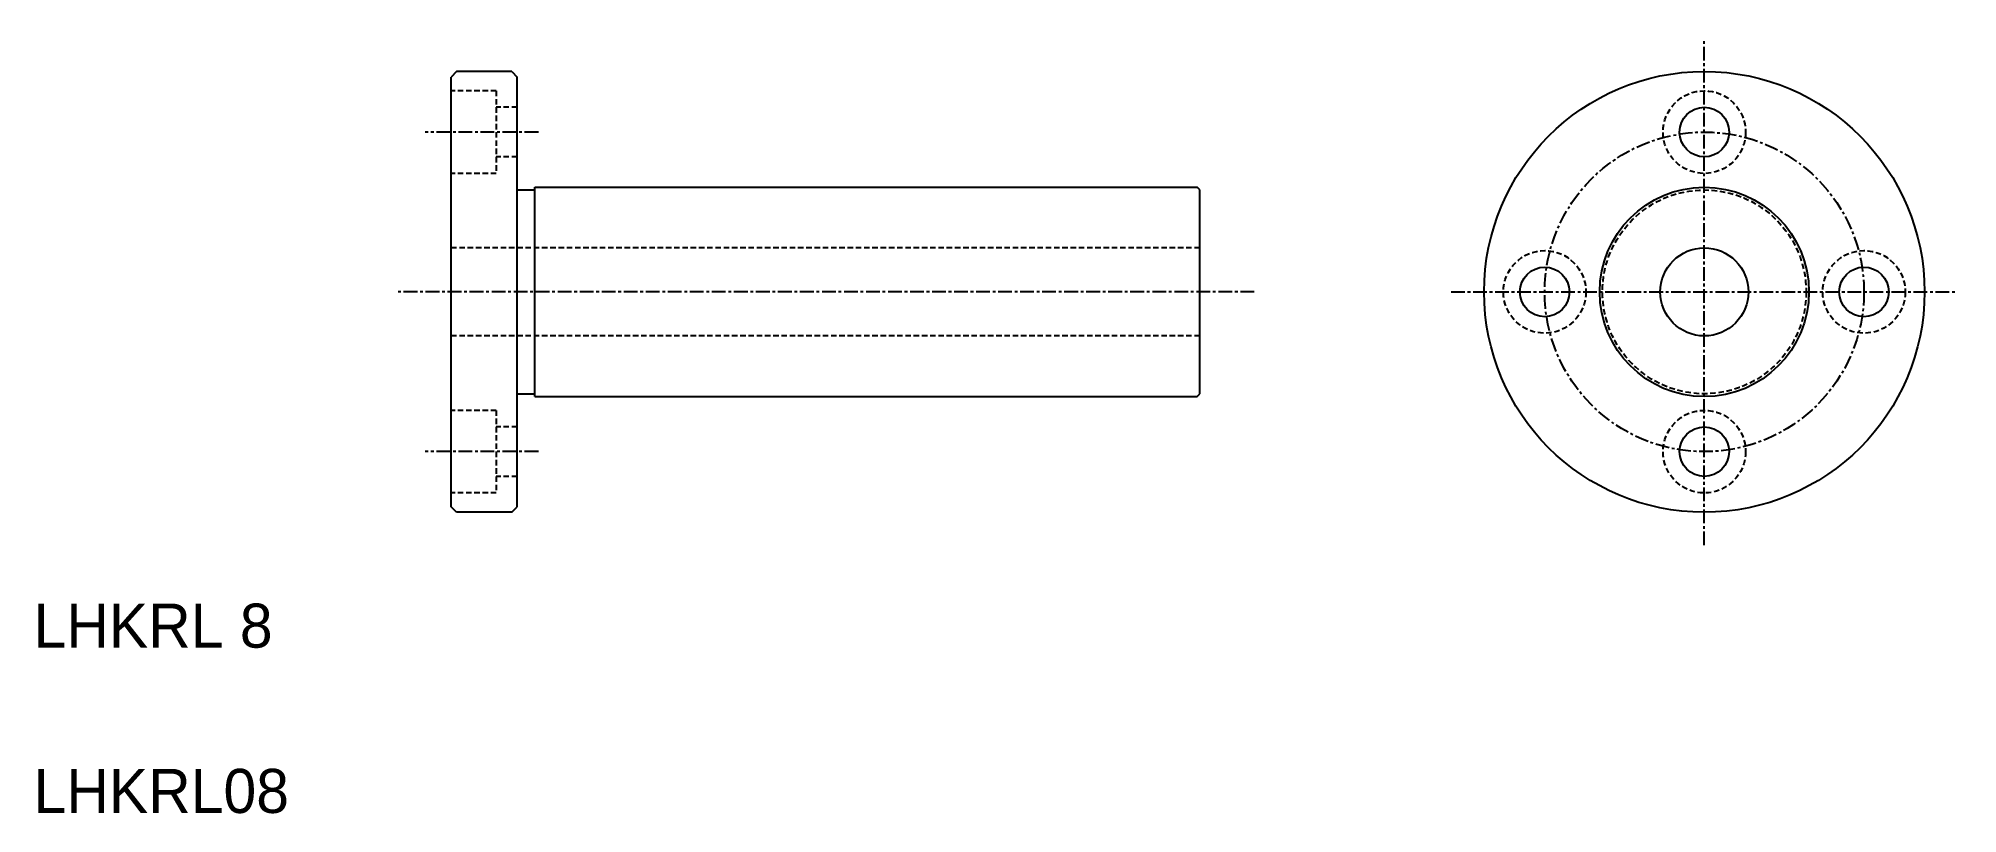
# Model space of a CAD drawing. Extents: x 195 to 369, y 136 to 206.
import ezdxf

# ---------------------------------------------------------------- set-up
doc = ezdxf.new("R2010")
doc.units = 0
doc.linetypes.add('CENTER', pattern=[2, 1.25, -0.25, 0.25, -0.25])
doc.linetypes.add('DASHED', pattern=[0.75, 0.5, -0.25])
doc.layers.get('0').update_dxf_attribs({"linetype": 'CONTINUOUS'})
doc.layers.add('CENTER', color=1, linetype='CENTER')

msp = doc.modelspace()

# ---------------------------------------------------------------- linework, layer by layer
at = {"color": 7, "linetype": 'CONTINUOUS'}
for p, q in [((232.56, 203.31), (232.06, 202.81)), ((232.06, 163.81), (232.06, 202.81)), ((237.56, 203.31), (232.56, 203.31)), ((237.56, 203.31), (238.06, 202.81)), ((238.06, 163.81), (238.06, 202.81)), ((238.06, 192.56), (239.66, 192.56)), ((239.66, 192.81), (299.81, 192.81)), ((239.66, 173.81), (239.66, 192.81)), ((300.06, 174.07), (300.06, 192.56)), ((238.06, 174.06), (239.66, 174.06)), ((239.66, 173.81), (299.81, 173.81)), ((249.94, 173.81), (249.94, 173.81)), ((261.81, 173.81), (261.81, 173.81)), ((232.56, 163.31), (232.06, 163.81)), ((237.56, 163.31), (232.56, 163.31)), ((237.56, 163.31), (238.06, 163.81))]:
    msp.add_line(p, q, dxfattribs=at)
at = {"color": 3, "linetype": 'DASHED'}
for p, q in [((236.16, 201.56), (232.06, 201.56)), ((236.16, 201.56), (236.16, 194.06)), ((238.06, 200.06), (236.16, 200.06)), ((238.06, 195.56), (236.16, 195.56)), ((236.16, 194.06), (232.06, 194.06)), ((300.06, 187.31), (232.06, 187.31)), ((300.06, 179.31), (232.06, 179.31)), ((236.16, 172.56), (232.06, 172.56)), ((236.16, 172.56), (236.16, 165.06)), ((238.06, 171.06), (236.16, 171.06)), ((238.06, 166.56), (236.16, 166.56)), ((236.16, 165.06), (232.06, 165.06))]:
    msp.add_line(p, q, dxfattribs=at)
at = {"color": 7, "linetype": 'CONTINUOUS'}
for centre, radius in [((345.87, 183.31), 20), ((345.87, 197.81), 2.25), ((345.87, 183.31), 9.5), ((345.87, 183.31), 4), ((331.37, 183.31), 2.25), ((360.37, 183.31), 2.25), ((345.87, 168.81), 2.25)]:
    msp.add_circle(centre, radius, dxfattribs=at)
at = {"color": 3, "linetype": 'DASHED'}
for centre, radius in [((345.87, 197.81), 3.75), ((345.87, 183.31), 9.25), ((331.37, 183.31), 3.75), ((360.37, 183.31), 3.75), ((345.87, 168.81), 3.75)]:
    msp.add_circle(centre, radius, dxfattribs=at)
at = {"color": 7, "linetype": 'CONTINUOUS'}
for centre, start, end in [((299.31, 192.06), 33.5573, 56.4427), ((299.31, 174.56), 303.5573, 326.4427)]:
    msp.add_arc(centre, 0.9, start, end, dxfattribs=at)
at = {"layer": 'CENTER', "color": 1, "linetype": 'CENTER'}
for p, q in [((345.87, 160.31), (345.87, 206.31)), ((239.98, 197.81), (229.71, 197.81)), ((304.99, 183.31), (227.16, 183.31)), ((322.87, 183.31), (368.87, 183.31)), ((239.98, 168.81), (229.71, 168.81))]:
    msp.add_line(p, q, dxfattribs=at)
msp.add_circle((345.87, 183.31), 14.5, dxfattribs=at)

# ---------------------------------------------------------------- texts
at = {"color": 7, "linetype": 'CONTINUOUS'}
for s, p in [('LHKRL 8', (194.14, 151.02)), ('LHKRL08', (194.14, 136.02))]:
    msp.add_text(s, height=4, dxfattribs=at).set_placement(p)

doc.saveas('drawing.dxf')
